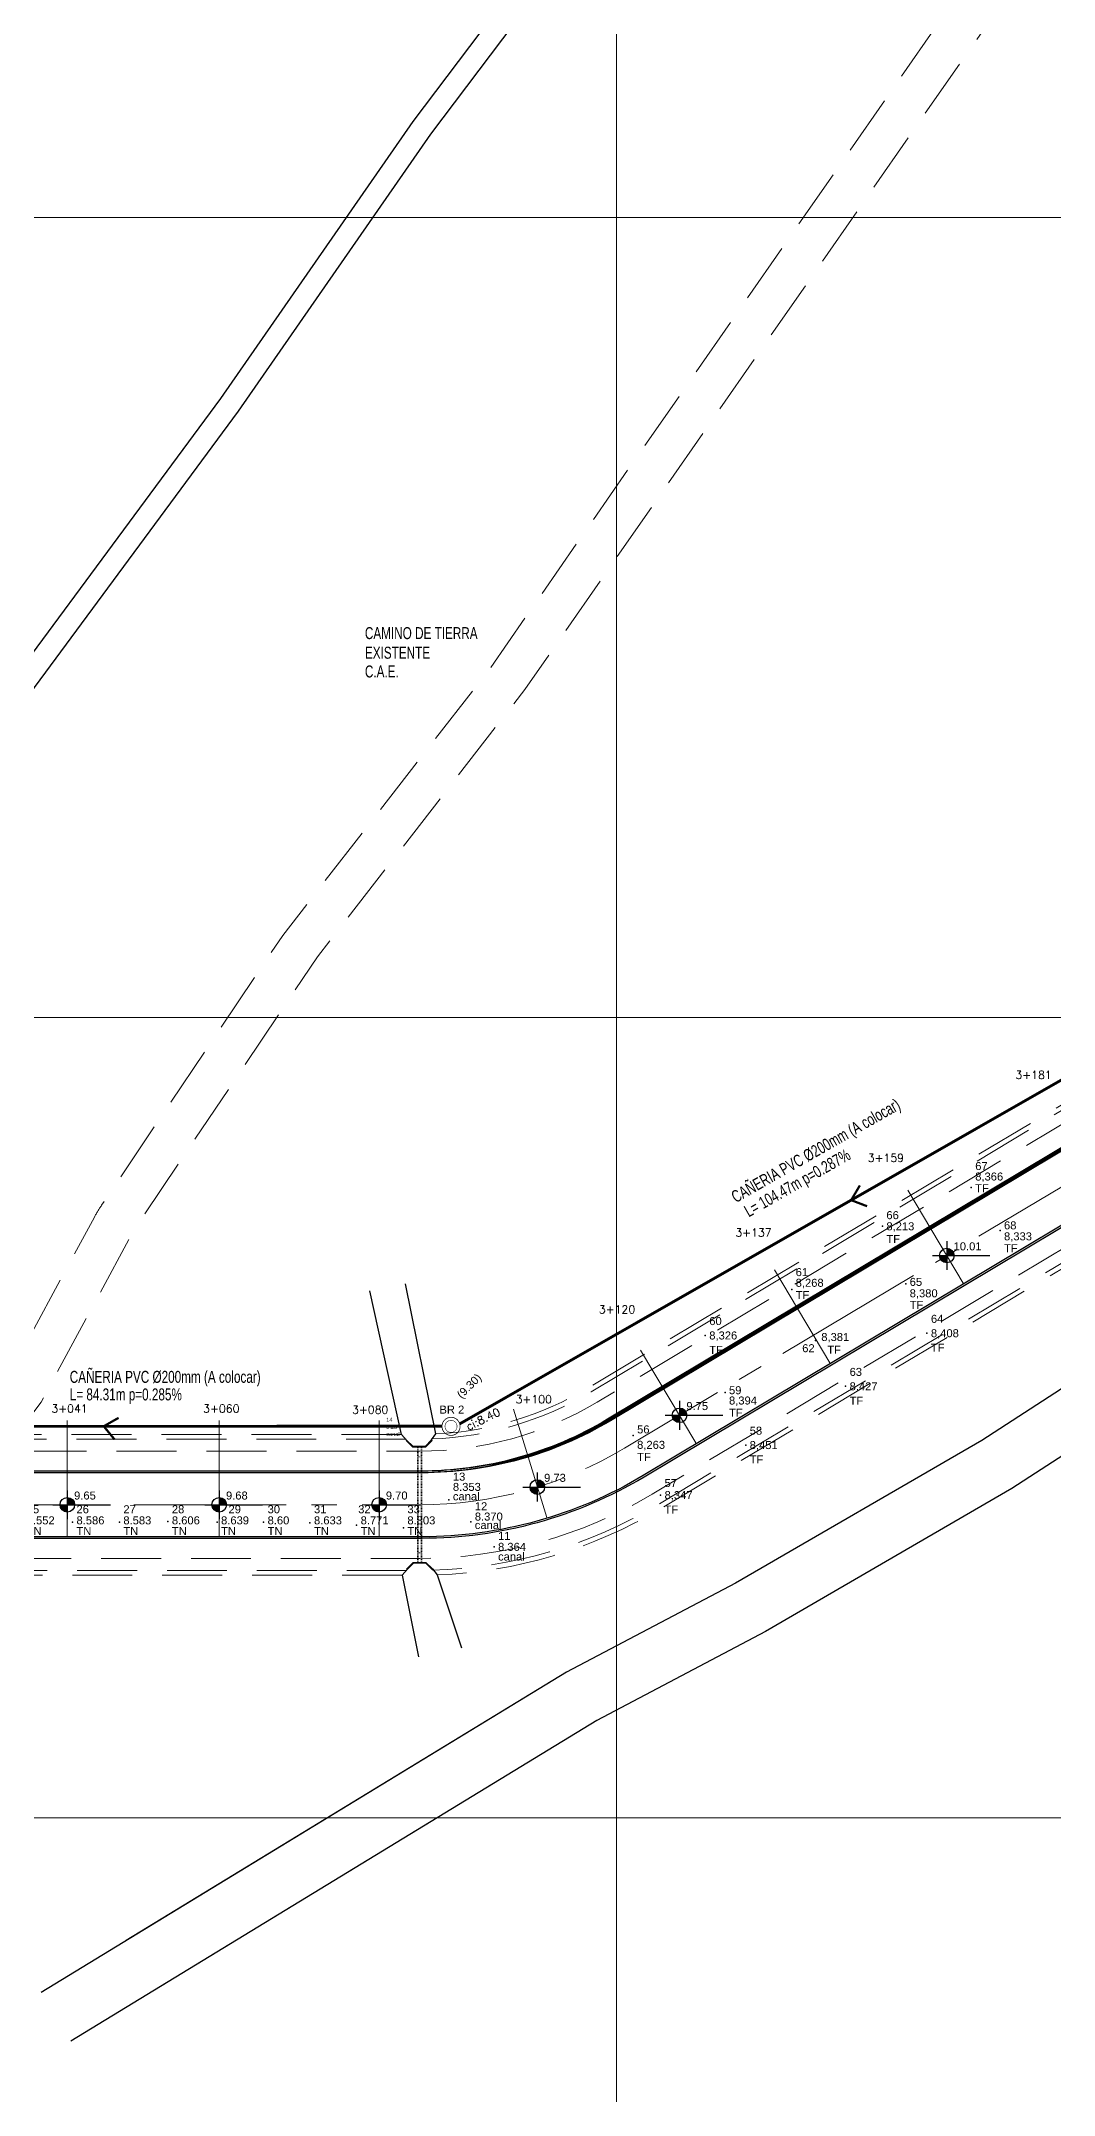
# Model space of a CAD drawing. Header units: millimetres. Extents: x 553474 to 556484, y 6145926 to 6146600.
# Drawn here: x 553628 to 553754.7, y 6146165.4 to 6146422.1 of the extents above; entities that cross this region are included whole.
import ezdxf

# ---------------------------------------------------------------- set-up
doc = ezdxf.new("R2010")
doc.units = ezdxf.units.MM
for name, pattern in [('( Hidden )', [0.375, 0.25, -0.125]), ('1_EDISER_PLANTA NIVEL +0.00-10-01-2014$0$AUXILIAR - PLANO LEYENDA MUROS$0$HIDDEN', [0.375, 0.25, -0.125]), ('CENTER2', [28.575, 19.05, -3.175, 3.175, -3.175]), ('HIDDEN', [0.375, 0.25, -0.125])]:
    doc.linetypes.add(name, pattern=pattern)
for name, color, linetype in [('1', 1, 'Continuous'), ('calzada', 2, 'Continuous'), ('COTA INTRADOS', 1, 'Continuous'), ('Cotas de Nivel', 7, 'Continuous'), ('EJE DE ACCESO', 210, 'CENTER2'), ('Obrador_Nueva_Posicion', 7, 'Continuous'), ('Relevamiento_Caminos', 7, 'Continuous'), ('TERMINACIONES', 252, 'Continuous'), ('TERRENO_RA10', 251, 'Continuous'), ('TEXTOS', 2, 'Continuous'), ('TF', 7, 'Continuous'), ('Z-ARROYO', 142, 'Continuous'), ('ZANJA', 2, 'Continuous')]:
    doc.layers.add(name, color=color, linetype=linetype)
for name, color, linetype, lineweight in [('8', 8, 'Continuous', 0), ('ARQ_TEXTOS', 2, 'Continuous', 0), ('CLOACAL PVC 160', 10, 'Continuous', 30)]:
    doc.layers.add(name, color=color, linetype=linetype, lineweight=lineweight)
doc.styles.add('L18', font='', dxfattribs={"height": 1.2})
doc.styles.add('ROMANS', font='romans.shx')
doc.styles.get("Standard").update_dxf_attribs({"font": 'arial.ttf'})
doc.styles.get('L18').set_extended_font_data('@Arial Unicode MS')

# ---------------------------------------------------------------- blocks, each defined once
blk = doc.blocks.new('POINTNAMEBLOCK')
blk.add_point((0, 0))
for tag, p, height in [('POINT_NUMBER', (0, 0), 5), ('DESCRIPTION', (0, -1), 0.5)]:
    blk.add_attdef(tag, p, '', height=height)
blk = doc.blocks.new('CLOA')
at = {"const_width": 0.1875}
blk.add_lwpolyline([(-2.15625, 0, 1), (2.15625, 0, 1)], format="xyb", close=True, dxfattribs=at)
blk = doc.blocks.new('A2si04')
for points in [[(-6, 0), (18, 0)], [(0, 6), (0, -6)]]:
    blk.add_lwpolyline(points)
at = {"const_width": 3.04}
for points in [[(0, -1.52, -0.414214), (-1.52, 0, -39.753154)], [(1.52, 0, 0.414214), (0, 1.52, 39.753154)]]:
    blk.add_lwpolyline(points, format="xyb", dxfattribs=at)
blk.add_circle((0, 0), 3.04)
for tag, p in [('NIVELTER', (3.53, 0.38)), ('NIVELLOS', (3.53, -3.39))]:
    blk.add_attdef(tag, p, '', height=3)

msp = doc.modelspace()

# ---------------------------------------------------------------- linework, layer by layer
at = {"layer": '1', "lineweight": 25, "flags": 128}
for points in [[(553991.171, 6146328.957), (553882.307, 6146344.851, 0.1725437), (553846.813, 6146337.777), (553699.242, 6146249.625, -0.1354368), (553675.652, 6146243.116), (553596.765, 6146243.116, -0.2642674), (553583.879, 6146250.438), (553582.923, 6146252.041)], [(553991.2, 6146329.155), (553882.336, 6146345.049, 0.1725437), (553846.711, 6146337.948), (553699.14, 6146249.796, -0.1354368), (553675.652, 6146243.316), (553596.765, 6146243.316, -0.2642674), (553584.05, 6146250.54), (553583.125, 6146252.093)], [(553998.581, 6146327.836), (553882.035, 6146344.851, 0.1725437), (553846.542, 6146337.777), (553698.971, 6146249.625, -0.1354368), (553675.381, 6146243.116), (553596.493, 6146243.116, -0.1922378), (553586.163, 6146247.24, -0.1922378)], [(553998.61, 6146328.034), (553882.064, 6146345.049, 0.1725437), (553846.439, 6146337.948), (553698.868, 6146249.796, -0.1354368), (553675.381, 6146243.316), (553596.493, 6146243.316, -0.1922378), (553586.3, 6146247.385, -0.1922378)], [(553997.697, 6146319.92), (553881.151, 6146336.935, 0.1725437), (553850.916, 6146330.909), (553703.345, 6146242.757, -0.1354368), (553675.652, 6146235.116), (553614.127, 6146235.116, 0.5819438), (553603.818, 6146216.973), (553611.435, 6146204.189)], [(553997.668, 6146319.722), (553881.122, 6146336.737, 0.1725437), (553851.018, 6146330.737), (553703.447, 6146242.585, -0.1354368), (553675.652, 6146234.916), (553614.127, 6146234.916, 0.5819438), (553603.99, 6146217.076), (553611.607, 6146204.291)]]:
    msp.add_lwpolyline(points, format="xyb", dxfattribs=at)
at = {"layer": '1', "lineweight": 0, "ltscale": 2, "const_width": 0.28, "flags": 128}
for points in [[(553730.443, 6146279.025), (553729.353, 6146277.188), (553731.35, 6146276.425)], [(553637.72, 6146249.981), (553635.863, 6146248.926), (553637.22, 6146247.273)]]:
    msp.add_lwpolyline(points, dxfattribs=at)
at = {"layer": '8', "lineweight": 0}
for p, q in [((553700, 6146600), (553700, 6145926.088)), ((553495.062, 6146400), (554400, 6146400)), ((553495.062, 6146300), (554400, 6146300)), ((553495.062, 6146200), (554400, 6146200))]:
    msp.add_line(p, q, dxfattribs=at)
at = {"layer": '8', "linetype": 'HIDDEN', "lineweight": 9, "ltscale": 30, "flags": 128}
for points in [[(553999.319, 6146330.457), (553882.425, 6146347.523, 0.1725437), (553845.157, 6146340.095), (553697.586, 6146251.943, -0.1354368), (553675.381, 6146245.816), (553586.54, 6146245.816)], [(553958.904, 6146337.873), (553882.642, 6146349.007, 0.1725437), (553844.388, 6146341.382), (553696.817, 6146253.23, -0.126077), (553676.919, 6146247.344)], [(553959.222, 6146338.433), (553882.729, 6146349.601, 0.1725437), (553844.08, 6146341.897), (553696.509, 6146253.746, -0.1228911), (553677.414, 6146247.966)], [(553997.384, 6146317.197), (553880.49, 6146334.264, 0.1725437), (553852.029, 6146328.591), (553704.458, 6146240.439, -0.1354368), (553675.381, 6146232.416), (553594.507, 6146232.416)], [(553956.678, 6146321.624), (553880.273, 6146332.779, 0.1725437), (553852.798, 6146327.303), (553705.227, 6146239.151, -0.1285215), (553676.963, 6146230.937)], [(553957.29, 6146320.929), (553880.186, 6146332.186, 0.1725437), (553853.106, 6146326.788), (553705.535, 6146238.636, -0.1259246), (553677.58, 6146230.357)]]:
    msp.add_lwpolyline(points, format="xyb", dxfattribs=at)
for points in [[(553673.096, 6146247.916), (553585.62, 6146247.916)], [(553673.7, 6146247.316), (553585.62, 6146247.316)], [(553673.779, 6146230.916), (553595.426, 6146230.916)], [(553673.184, 6146230.316), (553595.426, 6146230.316)]]:
    msp.add_lwpolyline(points, dxfattribs=at)
at = {"layer": 'calzada', "flags": 128}
for points in [[(553796.808, 6146280.265), (553745.689, 6146247.159)], [(553800.586, 6146274.235), (553749.467, 6146241.129)], [(553745.689, 6146247.159), (553714.871, 6146229.316)], [(553749.467, 6146241.129), (553718.649, 6146223.286), (553697.528, 6146212.167), (553631.752, 6146172.096)], [(553714.871, 6146229.316), (553693.75, 6146218.197), (553638.672, 6146184.644)], [(553693.75, 6146218.197), (553628.019, 6146178.153)], [(553697.528, 6146212.167), (553642.199, 6146178.461)]]:
    msp.add_lwpolyline(points, dxfattribs=at)
at = {"layer": 'CLOACAL PVC 160', "linetype": 'Continuous', "ltscale": 3, "const_width": 0.35, "flags": 128}
for points in [[(553680.392, 6146249.229), (553862.979, 6146353.495)], [(553596.082, 6146248.917), (553678.177, 6146248.936)]]:
    msp.add_lwpolyline(points, dxfattribs=at)
at = {"layer": 'EJE DE ACCESO', "color": 10, "lineweight": 0, "flags": 128}
msp.add_lwpolyline([(554030.242, 6146319.171), (553881.457, 6146340.893, 0.1725437), (553848.593, 6146334.343), (553701.022, 6146246.191, -0.1354368), (553675.381, 6146239.116), (553590.146, 6146239.116)], format="xyb", dxfattribs=at)
for points, elevation in [([(553743.372, 6146266.828), (553736.449, 6146278.418)], 8.69), ([(553726.702, 6146256.871), (553719.779, 6146268.461)], 4.356)]:
    msp.add_lwpolyline(points, dxfattribs=dict(at, elevation=elevation))
for points in [[(553709.944, 6146246.861), (553703.021, 6146258.451)], [(553691.276, 6146237.508), (553687.096, 6146251.077)], [(553631.306, 6146249.659), (553631.306, 6146235.116)], [(553650.306, 6146249.659), (553650.306, 6146235.116)], [(553670.306, 6146249.659), (553670.306, 6146235.116)]]:
    msp.add_lwpolyline(points, dxfattribs=at)
at = {"layer": 'Obrador_Nueva_Posicion', "lineweight": 0, "flags": 128}
for points in [[(553674.51, 6146246.313), (553673.677, 6146247.138)], [(553673.737, 6146247.199), (553673.678, 6146247.139)], [(553674.509, 6146246.433), (553673.737, 6146247.198)], [(553674.51, 6146246.313), (553676.11, 6146246.32), (553676.109, 6146246.44), (553674.509, 6146246.433), (553674.51, 6146246.313)], [(553676.109, 6146246.44), (553676.875, 6146247.212)], [(553676.11, 6146246.32), (553676.935, 6146247.153)], [(553676.875, 6146247.212), (553676.935, 6146247.153)], [(553674.568, 6146231.912), (553673.743, 6146231.079)], [(553673.803, 6146231.02), (553673.743, 6146231.079)], [(553674.569, 6146231.792), (553673.803, 6146231.02)], [(553674.568, 6146231.912), (553676.168, 6146231.919), (553676.169, 6146231.799), (553674.569, 6146231.792), (553674.568, 6146231.912)], [(553676.168, 6146231.919), (553677.001, 6146231.094)], [(553676.169, 6146231.799), (553676.941, 6146231.034)], [(553676.941, 6146231.034), (553677.001, 6146231.094)]]:
    msp.add_lwpolyline(points, dxfattribs=at)
at = {"layer": 'Relevamiento_Caminos', "color": 1, "linetype": '1_EDISER_PLANTA NIVEL +0.00-10-01-2014$0$AUXILIAR - PLANO LEYENDA MUROS$0$HIDDEN', "lineweight": 0, "ltscale": 30, "flags": 128}
for points in [[(553598.499, 6146226.101), (553601.073, 6146227.664), (553611.666, 6146238.776), (553623.48, 6146254.355), (553634.695, 6146275.071, -0.0238899), (553635.585, 6146276.541), (553658.247, 6146310.26), (553684.222, 6146343.718), (553744.335, 6146430.133), (553779.879, 6146477.656), (553803.624, 6146511.245), (553827.741, 6146545.408), (553840.646, 6146562.071), (553848.827, 6146573.849)], [(553601.094, 6146221.827), (553604.348, 6146223.803), (553615.724, 6146235.736), (553628.019, 6146251.95), (553639.452, 6146273.069, -0.0238899), (553640.045, 6146274.049), (553662.593, 6146307.597), (553688.539, 6146341.018), (553748.683, 6146427.477), (553784.213, 6146474.981), (553808.004, 6146508.636), (553832.047, 6146542.694), (553844.966, 6146559.375), (553853.236, 6146571.28)]]:
    msp.add_lwpolyline(points, format="xyb", dxfattribs=at)
at = {"layer": 'TERMINACIONES', "linetype": '( Hidden )', "lineweight": 5, "ltscale": 0.08}
for p, q in [((553675.106, 6146246.316), (553675.106, 6146231.916)), ((553675.181, 6146246.316), (553675.181, 6146231.916)), ((553675.581, 6146246.318), (553675.581, 6146231.916)), ((553675.656, 6146246.318), (553675.656, 6146231.916))]:
    msp.add_line(p, q, dxfattribs=at)
at = {"layer": 'TERMINACIONES', "linetype": '( Hidden )', "lineweight": 5, "ltscale": 0.08, "flags": 128}
for points in [[(553675.106, 6146246.316), (553675.656, 6146246.318)], [(553675.656, 6146245.116), (553675.106, 6146245.116)], [(553675.106, 6146233.116), (553675.656, 6146233.118)], [(553675.656, 6146233.116), (553675.106, 6146233.116)], [(553675.656, 6146231.916), (553675.106, 6146231.916)]]:
    msp.add_lwpolyline(points, dxfattribs=at)
at = {"layer": 'Z-ARROYO', "flags": 128}
for points in [[(553809.671, 6146531.088), (553809.089, 6146531.375), (553804.33, 6146532.784), (553798.338, 6146531.732), (553786.109, 6146526.969), (553763.634, 6146514.459), (553754.379, 6146506.944), (553735.24, 6146487.537), (553713.815, 6146465.563), (553698.606, 6146443.891), (553674.538, 6146412.008), (553650.468, 6146377.385), (553612.603, 6146326.205), (553584.87, 6146291.668), (553579.226, 6146281.007), (553575.142, 6146275.529), (553572.345, 6146271.783), (553571.506, 6146271.001), (553571.318, 6146270.835)], [(553807.892, 6146528.897), (553804.171, 6146529.998), (553799.073, 6146529.103), (553787.268, 6146524.505), (553765.162, 6146512.201), (553756.207, 6146504.93), (553737.18, 6146485.635), (553715.913, 6146463.824), (553700.803, 6146442.292), (553676.738, 6146410.413), (553652.676, 6146375.802), (553614.755, 6146324.546), (553587.15, 6146290.168), (553581.529, 6146279.551), (553577.32, 6146273.905), (553574.376, 6146269.963), (553573.333, 6146268.99), (553572.747, 6146268.472)]]:
    msp.add_lwpolyline(points, dxfattribs=at)
at = {"layer": 'ZANJA'}
for p, q in [((553673.096, 6146247.916), (553669.129, 6146265.863)), ((553677.414, 6146247.966), (553673.611, 6146266.728)), ((553673.737, 6146247.199), (553673.096, 6146247.916)), ((553676.875, 6146247.237), (553677.414, 6146247.966)), ((553673.803, 6146231.02), (553673.184, 6146230.316)), ((553673.184, 6146230.316), (553675.236, 6146220.099)), ((553677.001, 6146231.094), (553677.58, 6146230.357)), ((553677.58, 6146230.357), (553680.595, 6146221.231))]:
    msp.add_line(p, q, dxfattribs=at)

# ---------------------------------------------------------------- block references
at = {"layer": 'CLOACAL PVC 160'}
for xscale, yscale, zscale, rotation in [(0.5250000000211901, 0.525000000372529, 0.525, 358.9618146073969), (0.3499999999697033, 0.349999999627471, 0.35, 358.9618146580934)]:
    msp.add_blockref('CLOA', (553679.304, 6146248.916), dxfattribs=dict(at, xscale=xscale, yscale=yscale, zscale=zscale, rotation=rotation))
at = {"layer": 'Cotas de Nivel'}
ref = msp.add_blockref('A2si04', (553741.32, 6146270.263, 8.69), dxfattribs=dict(at, xscale=0.3000000000465661, yscale=0.2999999998137355, zscale=0.3000000000000007))
ref.add_attrib('NIVELTER', '10.01', (553742.166, 6146270.919, 8.69), dxfattribs={"layer": '0', "height": 1})
ref = msp.add_blockref('A2si04', (553707.893, 6146250.295), dxfattribs=dict(at, xscale=0.3000000000465661, yscale=0.2999999998137355, zscale=0.3000000000000007))
ref.add_attrib('NIVELTER', '9.75', (553708.738, 6146250.951), dxfattribs={"layer": '0', "height": 1})
ref = msp.add_blockref('A2si04', (553690.098, 6146241.331), dxfattribs=dict(at, xscale=0.3000000000465661, yscale=0.2999999998137355, zscale=0.3000000000000007))
ref.add_attrib('NIVELTER', '9.73', (553690.944, 6146241.987), dxfattribs={"layer": '0', "height": 1})
ref = msp.add_blockref('A2si04', (553631.306, 6146239.116), dxfattribs=dict(at, xscale=0.3000000000465661, yscale=0.2999999998137355, zscale=0.3000000000000007))
ref.add_attrib('NIVELTER', '9.65', (553632.151, 6146239.771), dxfattribs={"layer": '0', "height": 1})
ref = msp.add_blockref('A2si04', (553650.306, 6146239.116), dxfattribs=dict(at, xscale=0.3000000000465661, yscale=0.2999999998137355, zscale=0.3000000000000007))
ref.add_attrib('NIVELTER', '9.68', (553651.151, 6146239.771), dxfattribs={"layer": '0', "height": 1})
ref = msp.add_blockref('A2si04', (553670.306, 6146239.116), dxfattribs=dict(at, xscale=0.3000000000465661, yscale=0.2999999998137355, zscale=0.3000000000000007))
ref.add_attrib('NIVELTER', '9.70', (553671.151, 6146239.771), dxfattribs={"layer": '0', "height": 1})
at = {"layer": 'TF'}
ref = msp.add_blockref('POINTNAMEBLOCK', (553744.373, 6146278.777, -1.43), dxfattribs=dict(at, xscale=2, yscale=2, zscale=2))
ref.add_attrib('POINT_NUMBER', '67', (553744.873, 6146280.95, -1.43), dxfattribs={"height": 1})
ref.add_attrib('ELEVATION', '8,366', (553744.873, 6146279.639, -1.43), dxfattribs={"height": 1})
ref.add_attrib('DESCRIPTION', 'TF', (553744.873, 6146278.176, -1.43), dxfattribs={"height": 1})
ref = msp.add_blockref('POINTNAMEBLOCK', (553733.261, 6146273.92, -1.583), dxfattribs=dict(at, xscale=2, yscale=2, zscale=2))
ref.add_attrib('POINT_NUMBER', '66', (553733.761, 6146274.812, -1.583), dxfattribs={"height": 1})
ref.add_attrib('ELEVATION', '8,213', (553733.761, 6146273.42, -1.583), dxfattribs={"height": 1})
ref.add_attrib('DESCRIPTION', 'TF', (553733.761, 6146271.837, -1.583), dxfattribs={"height": 1})
ref = msp.add_blockref('POINTNAMEBLOCK', (553747.973, 6146273.379, -1.463), dxfattribs=dict(at, xscale=2, yscale=2, zscale=2))
ref.add_attrib('POINT_NUMBER', '68', (553748.473, 6146273.535, -1.463), dxfattribs={"height": 1})
ref.add_attrib('ELEVATION', '8,333', (553748.473, 6146272.164, -1.463), dxfattribs={"height": 1})
ref.add_attrib('DESCRIPTION', 'TF', (553748.473, 6146270.683, -1.463), dxfattribs={"height": 1})
ref = msp.add_blockref('POINTNAMEBLOCK', (553721.914, 6146266.027, -1.528), dxfattribs=dict(at, xscale=2, yscale=2, zscale=2))
ref.add_attrib('POINT_NUMBER', '61', (553722.414, 6146267.693, -1.528), dxfattribs={"height": 1})
ref.add_attrib('ELEVATION', '8,268', (553722.414, 6146266.359, -1.528), dxfattribs={"height": 1})
ref.add_attrib('DESCRIPTION', 'TF', (553722.414, 6146264.839, -1.528), dxfattribs={"height": 1})
ref = msp.add_blockref('POINTNAMEBLOCK', (553736.175, 6146266.743, -1.416), dxfattribs=dict(at, xscale=2, yscale=2, zscale=2))
ref.add_attrib('POINT_NUMBER', '65', (553736.675, 6146266.471, -1.416), dxfattribs={"height": 1})
ref.add_attrib('ELEVATION', '8,380', (553736.675, 6146265.046, -1.416), dxfattribs={"height": 1})
ref.add_attrib('DESCRIPTION', 'TF', (553736.675, 6146263.601, -1.416), dxfattribs={"height": 1})
ref = msp.add_blockref('POINTNAMEBLOCK', (553711.104, 6146260.276, -1.47), dxfattribs=dict(at, xscale=2, yscale=2, zscale=2))
ref.add_attrib('POINT_NUMBER', '60', (553711.604, 6146261.576, -1.47), dxfattribs={"height": 1})
ref.add_attrib('ELEVATION', '8,326', (553711.604, 6146259.776, -1.47), dxfattribs={"height": 1})
ref.add_attrib('DESCRIPTION', 'TF', (553711.604, 6146257.976, -1.47), dxfattribs={"height": 1})
ref = msp.add_blockref('POINTNAMEBLOCK', (553738.828, 6146260.556, -1.388), dxfattribs=dict(at, xscale=2, yscale=2, zscale=2))
ref.add_attrib('POINT_NUMBER', '64', (553739.328, 6146261.856, -1.388), dxfattribs={"height": 1})
ref.add_attrib('ELEVATION', '8,408', (553739.328, 6146260.056, -1.388), dxfattribs={"height": 1})
ref.add_attrib('DESCRIPTION', 'TF', (553739.328, 6146258.256, -1.388), dxfattribs={"height": 1})
ref = msp.add_blockref('POINTNAMEBLOCK', (553724.888, 6146259.66, -1.415), dxfattribs=dict(at, xscale=2, yscale=2, zscale=2))
ref.add_attrib('POINT_NUMBER', '62', (553723.23, 6146258.182, -1.415), dxfattribs={"height": 1})
ref.add_attrib('ELEVATION', '8,381', (553725.615, 6146259.583, -1.415), dxfattribs={"height": 1})
ref.add_attrib('DESCRIPTION', 'TF', (553726.366, 6146257.982, -1.415), dxfattribs={"height": 1})
ref = msp.add_blockref('POINTNAMEBLOCK', (553728.659, 6146253.921, -1.369), dxfattribs=dict(at, xscale=2, yscale=2, zscale=2))
ref.add_attrib('POINT_NUMBER', '63', (553729.159, 6146255.221, -1.369), dxfattribs={"height": 1})
ref.add_attrib('ELEVATION', '8,427', (553729.159, 6146253.421, -1.369), dxfattribs={"height": 1})
ref.add_attrib('DESCRIPTION', 'TF', (553729.159, 6146251.621, -1.369), dxfattribs={"height": 1})
ref = msp.add_blockref('POINTNAMEBLOCK', (553713.575, 6146253.15, -1.402), dxfattribs=dict(at, xscale=2, yscale=2, zscale=2))
ref.add_attrib('POINT_NUMBER', '59', (553714.075, 6146252.931, -1.402), dxfattribs={"height": 1})
ref.add_attrib('ELEVATION', '8,394', (553714.075, 6146251.645, -1.402), dxfattribs={"height": 1})
ref.add_attrib('DESCRIPTION', 'TF', (553714.075, 6146250.124, -1.402), dxfattribs={"height": 1})
ref = msp.add_blockref('POINTNAMEBLOCK', (553670.95, 6146248.847, -1.512), dxfattribs=at)
ref.add_attrib('POINT_NUMBER', '14', (553671.2, 6146249.497, -1.512), dxfattribs={"height": 0.5})
ref.add_attrib('ELEVATION', '8.28', (553671.2, 6146248.597, -1.512), dxfattribs={"height": 0.5})
ref.add_attrib('DESCRIPTION', 'canal', (553671.2, 6146247.697, -1.512), dxfattribs={"height": 0.5})
ref = msp.add_blockref('POINTNAMEBLOCK', (553702.079, 6146247.79, -1.533), dxfattribs=dict(at, xscale=2, yscale=2, zscale=2))
ref.add_attrib('POINT_NUMBER', '56', (553702.579, 6146248.036, -1.533), dxfattribs={"height": 1})
ref.add_attrib('ELEVATION', '8,263', (553702.579, 6146246.106, -1.533), dxfattribs={"height": 1})
ref.add_attrib('DESCRIPTION', 'TF', (553702.579, 6146244.594, -1.533), dxfattribs={"height": 1})
ref = msp.add_blockref('POINTNAMEBLOCK', (553716.165, 6146246.575, -1.345), dxfattribs=dict(at, xscale=2, yscale=2, zscale=2))
ref.add_attrib('POINT_NUMBER', '58', (553716.665, 6146247.875, -1.345), dxfattribs={"height": 1})
ref.add_attrib('ELEVATION', '8,451', (553716.665, 6146246.075, -1.345), dxfattribs={"height": 1})
ref.add_attrib('DESCRIPTION', 'TF', (553716.665, 6146244.275, -1.345), dxfattribs={"height": 1})
ref = msp.add_blockref('POINTNAMEBLOCK', (553679.037, 6146239.751, -1.512), dxfattribs=dict(at, xscale=2, yscale=2, zscale=2))
ref.add_attrib('POINT_NUMBER', '13', (553679.537, 6146242.132, -1.512), dxfattribs={"height": 1})
ref.add_attrib('ELEVATION', '8.353', (553679.537, 6146240.85, -1.512), dxfattribs={"height": 1})
ref.add_attrib('DESCRIPTION', 'canal', (553679.537, 6146239.674, -1.512), dxfattribs={"height": 1})
ref = msp.add_blockref('POINTNAMEBLOCK', (553705.513, 6146240.324, -1.449), dxfattribs=dict(at, xscale=2, yscale=2, zscale=2))
ref.add_attrib('POINT_NUMBER', '57', (553706.013, 6146241.335, -1.449), dxfattribs={"height": 1})
ref.add_attrib('ELEVATION', '8,347', (553706.013, 6146239.824, -1.449), dxfattribs={"height": 1})
ref.add_attrib('DESCRIPTION', 'TF', (553706.013, 6146238.024, -1.449), dxfattribs={"height": 1})
ref = msp.add_blockref('POINTNAMEBLOCK', (553625.727, 6146237.134, -1.512), dxfattribs=dict(at, xscale=2, yscale=2, zscale=2))
ref.add_attrib('POINT_NUMBER', '25', (553626.227, 6146238.053, -1.512), dxfattribs={"height": 1})
ref.add_attrib('ELEVATION', '8.552', (553626.227, 6146236.667, -1.512), dxfattribs={"height": 1})
ref.add_attrib('DESCRIPTION', 'TN', (553626.227, 6146235.342, -1.512), dxfattribs={"height": 1})
ref = msp.add_blockref('POINTNAMEBLOCK', (553631.952, 6146236.944, -1.512), dxfattribs=dict(at, xscale=2, yscale=2, zscale=2))
ref.add_attrib('POINT_NUMBER', '26', (553632.452, 6146238.053, -1.512), dxfattribs={"height": 1})
ref.add_attrib('ELEVATION', '8.586', (553632.452, 6146236.667, -1.512), dxfattribs={"height": 1})
ref.add_attrib('DESCRIPTION', 'TN', (553632.452, 6146235.342, -1.512), dxfattribs={"height": 1})
ref = msp.add_blockref('POINTNAMEBLOCK', (553637.816, 6146236.927, -1.512), dxfattribs=dict(at, xscale=2, yscale=2, zscale=2))
ref.add_attrib('POINT_NUMBER', '27', (553638.316, 6146238.053, -1.512), dxfattribs={"height": 1})
ref.add_attrib('ELEVATION', '8.583', (553638.316, 6146236.667, -1.512), dxfattribs={"height": 1})
ref.add_attrib('DESCRIPTION', 'TN', (553638.316, 6146235.342, -1.512), dxfattribs={"height": 1})
ref = msp.add_blockref('POINTNAMEBLOCK', (553643.885, 6146237.027, -1.512), dxfattribs=dict(at, xscale=2, yscale=2, zscale=2))
ref.add_attrib('POINT_NUMBER', '28', (553644.385, 6146238.053, -1.512), dxfattribs={"height": 1})
ref.add_attrib('ELEVATION', '8.606', (553644.385, 6146236.667, -1.512), dxfattribs={"height": 1})
ref.add_attrib('DESCRIPTION', 'TN', (553644.385, 6146235.342, -1.512), dxfattribs={"height": 1})
ref = msp.add_blockref('POINTNAMEBLOCK', (553650.037, 6146236.95, -1.512), dxfattribs=dict(at, xscale=2, yscale=2, zscale=2))
ref.add_attrib('POINT_NUMBER', '29', (553651.468, 6146238.053, -1.512), dxfattribs={"height": 1})
ref.add_attrib('ELEVATION', '8.639', (553650.537, 6146236.667, -1.512), dxfattribs={"height": 1})
ref.add_attrib('DESCRIPTION', 'TN', (553650.537, 6146235.342, -1.512), dxfattribs={"height": 1})
ref = msp.add_blockref('POINTNAMEBLOCK', (553655.856, 6146236.928, -1.512), dxfattribs=dict(at, xscale=2, yscale=2, zscale=2))
ref.add_attrib('POINT_NUMBER', '30', (553656.356, 6146238.053, -1.512), dxfattribs={"height": 1})
ref.add_attrib('ELEVATION', '8.60', (553656.356, 6146236.667, -1.512), dxfattribs={"height": 1})
ref.add_attrib('DESCRIPTION', 'TN', (553656.356, 6146235.342, -1.512), dxfattribs={"height": 1})
ref = msp.add_blockref('POINTNAMEBLOCK', (553661.66, 6146236.851, -1.512), dxfattribs=dict(at, xscale=2, yscale=2, zscale=2))
ref.add_attrib('POINT_NUMBER', '31', (553662.16, 6146238.053, -1.512), dxfattribs={"height": 1})
ref.add_attrib('ELEVATION', '8.633', (553662.16, 6146236.667, -1.512), dxfattribs={"height": 1})
ref.add_attrib('DESCRIPTION', 'TN', (553662.16, 6146235.342, -1.512), dxfattribs={"height": 1})
ref = msp.add_blockref('POINTNAMEBLOCK', (553667.496, 6146236.586, -1.512), dxfattribs=dict(at, xscale=2, yscale=2, zscale=2))
ref.add_attrib('POINT_NUMBER', '32', (553667.691, 6146238.053, -1.512), dxfattribs={"height": 1})
ref.add_attrib('ELEVATION', '8.771', (553667.996, 6146236.667, -1.512), dxfattribs={"height": 1})
ref.add_attrib('DESCRIPTION', 'TN', (553667.996, 6146235.342, -1.512), dxfattribs={"height": 1})
ref = msp.add_blockref('POINTNAMEBLOCK', (553673.345, 6146236.243, -1.512), dxfattribs=dict(at, xscale=2, yscale=2, zscale=2))
ref.add_attrib('POINT_NUMBER', '33', (553673.845, 6146238.053, -1.512), dxfattribs={"height": 1})
ref.add_attrib('ELEVATION', '8.803', (553673.845, 6146236.667, -1.512), dxfattribs={"height": 1})
ref.add_attrib('DESCRIPTION', 'TN', (553673.845, 6146235.342, -1.512), dxfattribs={"height": 1})
ref = msp.add_blockref('POINTNAMEBLOCK', (553681.777, 6146236.98, -1.512), dxfattribs=dict(at, xscale=2, yscale=2, zscale=2))
ref.add_attrib('POINT_NUMBER', '12', (553682.277, 6146238.429, -1.512), dxfattribs={"height": 1})
ref.add_attrib('ELEVATION', '8.370', (553682.277, 6146237.144, -1.512), dxfattribs={"height": 1})
ref.add_attrib('DESCRIPTION', 'canal', (553682.277, 6146236.081, -1.512), dxfattribs={"height": 1})
ref = msp.add_blockref('POINTNAMEBLOCK', (553684.683, 6146233.858, -1.512), dxfattribs=dict(at, xscale=2, yscale=2, zscale=2))
ref.add_attrib('POINT_NUMBER', '11', (553685.183, 6146234.726, -1.512), dxfattribs={"height": 1})
ref.add_attrib('ELEVATION', '8.364', (553685.183, 6146233.358, -1.512), dxfattribs={"height": 1})
ref.add_attrib('DESCRIPTION', 'canal', (553685.183, 6146232.144, -1.512), dxfattribs={"height": 1})

# ---------------------------------------------------------------- texts
at = {"layer": 'ARQ_TEXTOS', "width": 0.7}
for s, p in [('CAMINO DE TIERRA', (553668.53, 6146347.305)), ('EXISTENTE', (553668.53, 6146344.856)), ('C.A.E.', (553668.53, 6146342.513)), ('CAÑERIA PVC Ø200mm (A colocar)', (553631.609, 6146254.353)), ('L= 84.31m p=0.285%%%', (553631.609, 6146252.16))]:
    msp.add_text(s, height=1.5, dxfattribs=at).set_placement(p)
for s, p in [('CAÑERIA PVC Ø200mm (A colocar)', (553714.921, 6146276.805)), ('L= 104.47m p=0.287%%%', (553716.544, 6146275.021))]:
    msp.add_text(s, height=1.5, rotation=29.72859, dxfattribs=at).set_placement(p)
at = {"layer": 'COTA INTRADOS', "color": 5, "style": 'ROMANS'}
msp.add_text('ci:8.40', height=1, rotation=26.17984, dxfattribs=at).set_placement((553681.49, 6146248.371))
at = {"layer": 'TERRENO_RA10', "color": 3, "char_height": 1, "attachment_point": 1, "style": 'ROMANS'}
for s, insert in [('3+181', (553749.9, 6146293.345, 17.5)), ('3+159', (553731.423, 6146282.973, 17.42)), ('3+137', (553714.862, 6146273.633, 17.4)), ('3+120', (553697.792, 6146264.033, 8.73)), ('3+041', (553629.311, 6146251.638, 8.73)), ('3+060', (553648.299, 6146251.638, 8.73)), ('3+080', (553666.92, 6146251.493, 8.73)), ('3+100', (553687.38, 6146252.81, 8.73))]:
    msp.add_mtext(s, dxfattribs=dict(at, insert=insert))
at = {"layer": 'TEXTOS', "style": 'L18'}
msp.add_text('(9.30)', height=1, rotation=45, dxfattribs=at).set_placement((553680.625, 6146252.327))
msp.add_text('BR 2', height=1, dxfattribs=at).set_placement((553677.852, 6146250.509))

doc.saveas('drawing.dxf')
